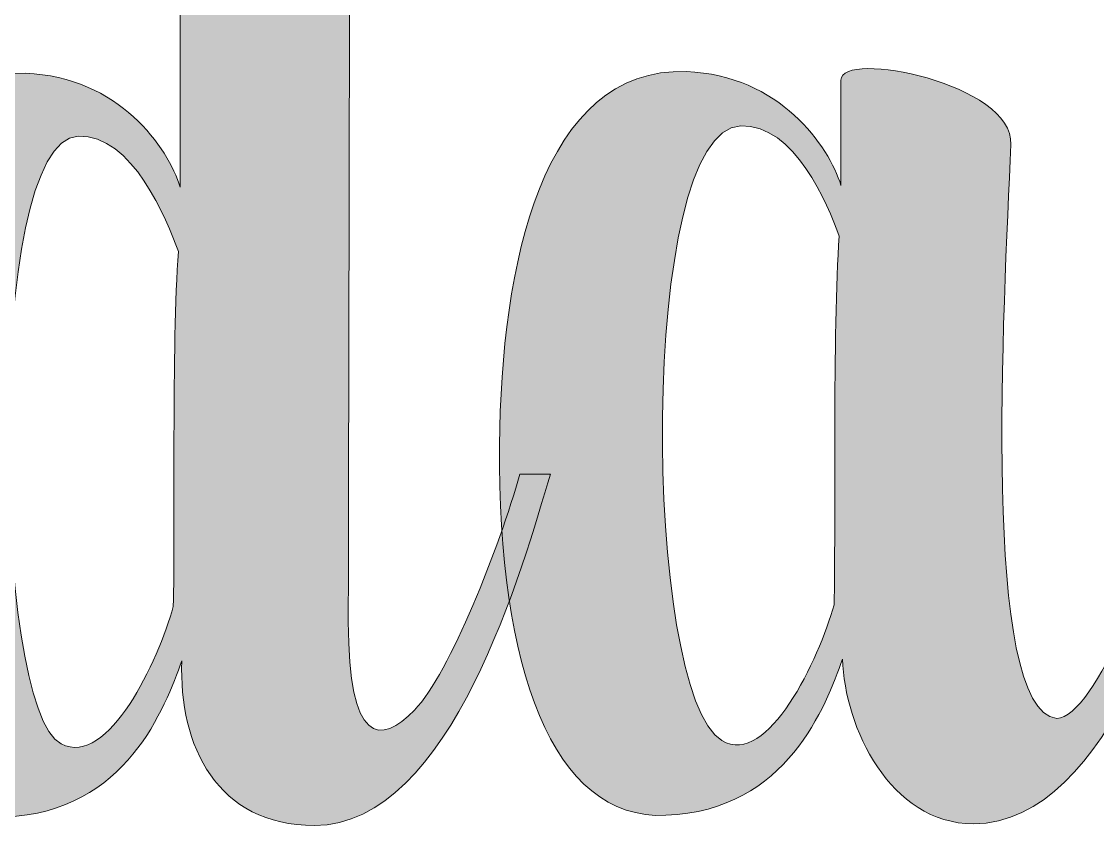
# Model space of a CAD drawing. Header units: inches. Extents: x 148 to 931, y -935 to -145.
# Drawn here: x 652 to 814.9, y -476.6 to -354.8 of the extents above; entities that cross this region are included whole.
import ezdxf

# ---------------------------------------------------------------- set-up
doc = ezdxf.new("R2010")
doc.units = ezdxf.units.IN
doc.header["$MEASUREMENT"] = 0
doc.layers.add('Layer 1', color=7, linetype='Continuous')

# ---------------------------------------------------------------- blocks, each defined once
blk = doc.blocks.new('block 5')
at = {"layer": 'Layer 1', "true_color": 0x040404}
h = blk.add_hatch(color=18, dxfattribs=at)
h.dxf.hatch_style = 2
edge = h.paths.add_edge_path()
edge.add_spline(control_points=[(676.02, -279.32), (676.02, -274.69), (702.26, -279.84), (701.74, -289.1), (701.74, -342.87), (701.49, -432.65), (701.49, -445.77), (701.49, -464.29), (706.37, -464.55), (711.52, -459.15), (716.92, -453.49), (724.38, -434.45), (727.47, -423.39), (727.47, -423.39), (732.1, -423.39), (732.1, -423.39), (727.98, -437.02), (717.18, -476.64), (696.34, -476.64), (681.68, -476.64), (675.76, -464.55), (676.28, -451.69), (673.7, -458.63), (668.04, -474.58), (649.52, -475.35), (632.28, -476.13), (624.05, -452.97), (624.31, -419.27), (624.57, -392), (630.74, -361.9), (652.61, -362.68), (666.76, -363.19), (674.22, -373.99), (676.02, -379.91), (676.02, -379.91), (676.02, -279.32), (676.02, -279.32)], knot_values=[0, 0, 0, 0, 1, 1, 1, 2, 2, 2, 3, 3, 3, 4, 4, 4, 5, 5, 5, 6, 6, 6, 7, 7, 7, 8, 8, 8, 9, 9, 9, 10, 10, 10, 11, 11, 11, 12, 12, 12, 12], degree=3, periodic=1)
edge = h.paths.add_edge_path()
edge.add_spline(control_points=[(658.01, -464.29), (665.21, -467.89), (672.67, -451.69), (674.99, -443.45), (675.25, -432.65), (674.73, -403.58), (675.76, -389.69), (673.96, -384.8), (668.82, -371.94), (660.58, -372.19), (646.18, -372.71), (647.46, -459.15), (658.01, -464.29)], knot_values=[0, 0, 0, 0, 1, 1, 1, 2, 2, 2, 3, 3, 3, 4, 4, 4, 4], degree=3, periodic=1)
h = blk.add_hatch(color=18, dxfattribs=at)
h.dxf.hatch_style = 2
edge = h.paths.add_edge_path()
edge.add_spline(control_points=[(776.09, -363.7), (776.09, -359.07), (802.33, -364.22), (801.82, -373.48), (800.79, -397.92), (797.19, -459.15), (808.77, -460.43), (814.68, -460.18), (823.69, -436.51), (827.29, -423.64), (827.29, -423.64), (831.92, -423.64), (831.92, -423.64), (827.8, -437.28), (817, -476.38), (796.16, -476.38), (783.55, -476.38), (776.61, -461.72), (776.35, -451.43), (773.78, -458.38), (768.12, -474.33), (749.6, -475.1), (732.36, -475.87), (724.13, -452.72), (724.38, -419.01), (724.64, -391.75), (730.82, -361.65), (752.68, -362.42), (766.83, -362.93), (774.29, -373.74), (776.09, -379.65), (776.09, -379.65), (776.09, -363.7), (776.09, -363.7)], knot_values=[0, 0, 0, 0, 1, 1, 1, 2, 2, 2, 3, 3, 3, 4, 4, 4, 5, 5, 5, 6, 6, 6, 7, 7, 7, 8, 8, 8, 9, 9, 9, 10, 10, 10, 11, 11, 11, 11], degree=3, periodic=1)
edge = h.paths.add_edge_path()
edge.add_spline(control_points=[(758.08, -463.78), (765.03, -467.89), (772.75, -451.43), (775.06, -443.2), (775.32, -432.39), (774.81, -401.26), (775.84, -387.37), (774.03, -382.48), (769.15, -370.39), (760.91, -370.65), (745.22, -371.16), (745.99, -456.57), (758.08, -463.78)], knot_values=[0, 0, 0, 0, 1, 1, 1, 2, 2, 2, 3, 3, 3, 4, 4, 4, 4], degree=3, periodic=1)
at = {"layer": 'Layer 1', "lineweight": 0}
for points, knots in [([(676.02, -279.32), (676.02, -274.69), (702.26, -279.84), (701.74, -289.1), (701.74, -342.87), (701.49, -432.65), (701.49, -445.77), (701.49, -464.29), (706.37, -464.55), (711.52, -459.15), (716.92, -453.49), (724.38, -434.45), (727.47, -423.39), (727.47, -423.39), (732.1, -423.39), (732.1, -423.39), (727.98, -437.02), (717.18, -476.64), (696.34, -476.64), (681.68, -476.64), (675.76, -464.55), (676.28, -451.69), (673.7, -458.63), (668.04, -474.58), (649.52, -475.35), (632.28, -476.13), (624.05, -452.97), (624.31, -419.27), (624.57, -392), (630.74, -361.9), (652.61, -362.68), (666.76, -363.19), (674.22, -373.99), (676.02, -379.91), (676.02, -379.91), (676.02, -279.32), (676.02, -279.32)], [0, 0, 0, 0, 1, 1, 1, 2, 2, 2, 3, 3, 3, 4, 4, 4, 5, 5, 5, 6, 6, 6, 7, 7, 7, 8, 8, 8, 9, 9, 9, 10, 10, 10, 11, 11, 11, 12, 12, 12, 12]), ([(776.09, -363.7), (776.09, -359.07), (802.33, -364.22), (801.82, -373.48), (800.79, -397.92), (797.19, -459.15), (808.77, -460.43), (814.68, -460.18), (823.69, -436.51), (827.29, -423.64), (827.29, -423.64), (831.92, -423.64), (831.92, -423.64), (827.8, -437.28), (817, -476.38), (796.16, -476.38), (783.55, -476.38), (776.61, -461.72), (776.35, -451.43), (773.78, -458.38), (768.12, -474.33), (749.6, -475.1), (732.36, -475.87), (724.13, -452.72), (724.38, -419.01), (724.64, -391.75), (730.82, -361.65), (752.68, -362.42), (766.83, -362.93), (774.29, -373.74), (776.09, -379.65), (776.09, -379.65), (776.09, -363.7), (776.09, -363.7)], [0, 0, 0, 0, 1, 1, 1, 2, 2, 2, 3, 3, 3, 4, 4, 4, 5, 5, 5, 6, 6, 6, 7, 7, 7, 8, 8, 8, 9, 9, 9, 10, 10, 10, 11, 11, 11, 11]), ([(758.08, -463.78), (765.03, -467.89), (772.75, -451.43), (775.06, -443.2), (775.32, -432.39), (774.81, -401.26), (775.84, -387.37), (774.03, -382.48), (769.15, -370.39), (760.91, -370.65), (745.22, -371.16), (745.99, -456.57), (758.08, -463.78)], [0, 0, 0, 0, 1, 1, 1, 2, 2, 2, 3, 3, 3, 4, 4, 4, 4]), ([(658.01, -464.29), (665.21, -467.89), (672.67, -451.69), (674.99, -443.45), (675.25, -432.65), (674.73, -403.58), (675.76, -389.69), (673.96, -384.8), (668.82, -371.94), (660.58, -372.19), (646.18, -372.71), (647.46, -459.15), (658.01, -464.29)], [0, 0, 0, 0, 1, 1, 1, 2, 2, 2, 3, 3, 3, 4, 4, 4, 4])]:
    blk.add_open_spline(points, degree=3, knots=knots, dxfattribs=at)
blk = doc.blocks.new('block 2')
at = {"layer": 'Layer 1'}
blk.add_blockref('block 5', (0, 0), dxfattribs=at)

msp = doc.modelspace()

# ---------------------------------------------------------------- block references
at = {"layer": 'Layer 1'}
msp.add_blockref('block 2', (0, 0), dxfattribs=at)

doc.saveas('drawing.dxf')
